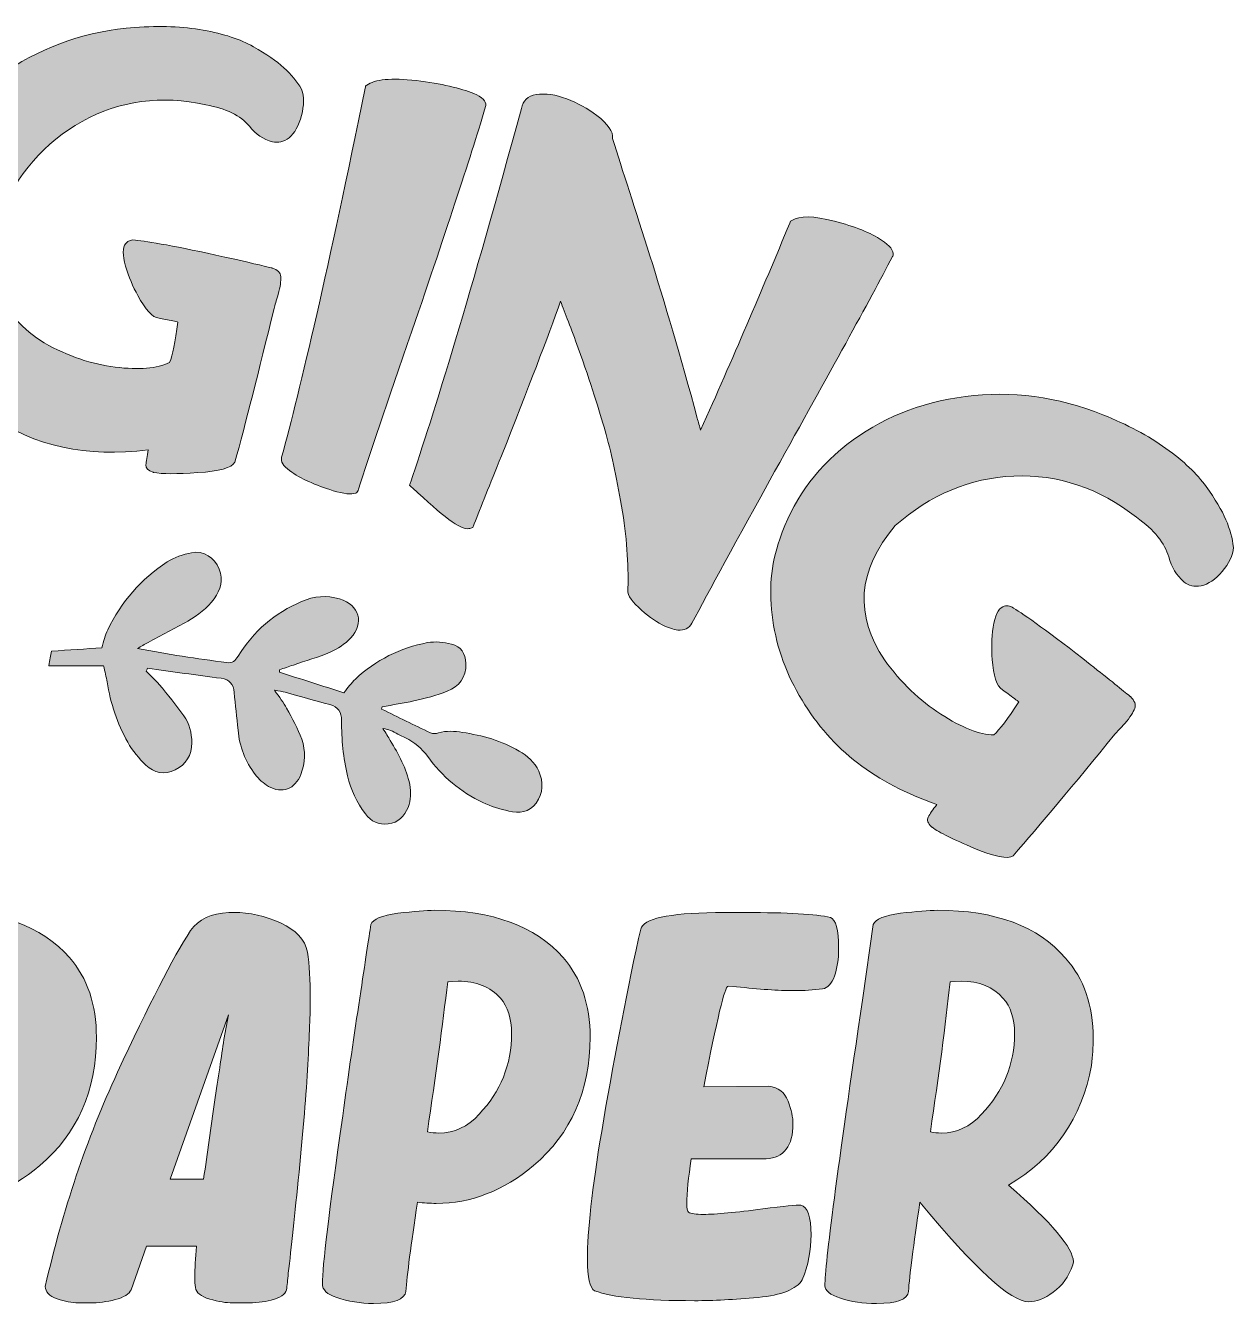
# Model space of a CAD drawing. Header units: inches. Extents: x 66 to 1013, y -905 to -177.
# Drawn here: x 627 to 1012.8, y -604.5 to -196.5 of the extents above; entities that cross this region are included whole.
import ezdxf

# ---------------------------------------------------------------- set-up
doc = ezdxf.new("R2010")
doc.units = ezdxf.units.IN
doc.header["$MEASUREMENT"] = 0
doc.layers.add('Layer 1', color=7, linetype='Continuous')

# ---------------------------------------------------------------- blocks, each defined once
blk = doc.blocks.new('block 8')
at = {"layer": 'Layer 1', "true_color": 0xffffff}
h = blk.add_hatch(color=7, dxfattribs=at)
h.dxf.hatch_style = 2
edge = h.paths.add_edge_path()
edge.add_spline(control_points=[(705.84, -273.9), (707.54, -274.46), (708.45, -275.38), (708.55, -276.66), (708.64, -277.94), (708.38, -279.84), (707.76, -282.33), (707.11, -284.27), (706.65, -285.76), (706.39, -286.81), (701.48, -307.1), (697.31, -323.45), (693.91, -335.88), (692.85, -337.71), (688.89, -338.77), (682.11, -339.21), (675.32, -339.67), (670.61, -339.69), (667.9, -339.12), (667.83, -339.11), (667.76, -339.09), (667.69, -339.08), (666.15, -338.62), (665.41, -337.85), (665.49, -336.76), (665.56, -335.67), (665.81, -334.06), (666.24, -331.94), (646.54, -334.46), (630.13, -330.95), (615.3, -320.75), (607.74, -315.64), (601.53, -309.33), (596.64, -301.71), (591.74, -294.09), (588.79, -286.01), (587.97, -277.4), (586.61, -265.08), (588.59, -252.91), (594.45, -240.97), (600.3, -229.04), (609.17, -218.89), (621.26, -210.85), (633.35, -202.81), (647.04, -198.16), (661.98, -197.11), (670, -196.47), (677.3, -196.76), (683.81, -197.92), (690.31, -199.09), (695.66, -200.87), (699.81, -203.21), (703.96, -205.54), (707.19, -207.79), (709.53, -209.92), (711.87, -212.05), (713.74, -214.33), (715.16, -216.76), (716.03, -219.19), (716.02, -222.02), (715.16, -225.22), (714.29, -228.43), (712.97, -230.8), (711.19, -232.33), (709.47, -233.59), (707.7, -234.01), (705.86, -233.59), (703.04, -232.8), (700.6, -231.15), (698.51, -228.61), (695.72, -225.23), (691.06, -222.92), (684.57, -221.78), (670.53, -218.61), (657.19, -220.42), (645.16, -227.05), (633.11, -233.69), (624.28, -244.01), (618.53, -257.69), (613.78, -276.02), (618.98, -289.18), (633.03, -297.81), (640.63, -302.03), (648.13, -304.6), (655.71, -305.53), (663.29, -306.46), (669.05, -306.02), (673.06, -304.07), (674, -301.77), (674.89, -297.46), (675.71, -291.12), (675.4, -291.06), (674.86, -290.95), (674.09, -290.79), (673.32, -290.64), (672.55, -290.49), (671.78, -290.33), (671.01, -290.18), (670.32, -290.05), (669.71, -289.93), (667.53, -289.64), (665.29, -287.22), (662.91, -282.65), (661.32, -279.88), (660.02, -276.76), (659, -273.28), (657.98, -269.81), (657.98, -267.4), (659.03, -266.07), (659.85, -265.11), (660.9, -264.74), (662.18, -264.96), (665.89, -265.36), (675.43, -266.92), (690.64, -270.38), (698.09, -272.02), (703.07, -273.23), (705.6, -273.84), (705.68, -273.86), (705.76, -273.88), (705.84, -273.9)], knot_values=[0, 0, 0, 0, 1, 1, 1, 2, 2, 2, 3, 3, 3, 4, 4, 4, 5, 5, 5, 6, 6, 6, 7, 7, 7, 8, 8, 8, 9, 9, 9, 10, 10, 10, 11, 11, 11, 12, 12, 12, 13, 13, 13, 14, 14, 14, 15, 15, 15, 16, 16, 16, 17, 17, 17, 18, 18, 18, 19, 19, 19, 20, 20, 20, 21, 21, 21, 22, 22, 22, 23, 23, 23, 24, 24, 24, 25, 25, 25, 26, 26, 26, 27, 27, 27, 28, 28, 28, 29, 29, 29, 30, 30, 30, 31, 31, 31, 32, 32, 32, 33, 33, 33, 34, 34, 34, 35, 35, 35, 36, 36, 36, 37, 37, 37, 38, 38, 38, 39, 39, 39, 40, 40, 40, 40], degree=3, periodic=1)
at = {"layer": 'Layer 1', "lineweight": 0}
blk.add_open_spline([(705.84, -273.9), (707.54, -274.46), (708.45, -275.38), (708.55, -276.66), (708.64, -277.94), (708.38, -279.84), (707.76, -282.33), (707.11, -284.27), (706.65, -285.76), (706.39, -286.81), (701.48, -307.1), (697.31, -323.45), (693.91, -335.88), (692.85, -337.71), (688.89, -338.77), (682.11, -339.21), (675.32, -339.67), (670.61, -339.69), (667.9, -339.12), (667.83, -339.11), (667.76, -339.09), (667.69, -339.08), (666.15, -338.62), (665.41, -337.85), (665.49, -336.76), (665.56, -335.67), (665.81, -334.06), (666.24, -331.94), (646.54, -334.46), (630.13, -330.95), (615.3, -320.75), (607.74, -315.64), (601.53, -309.33), (596.64, -301.71), (591.74, -294.09), (588.79, -286.01), (587.97, -277.4), (586.61, -265.08), (588.59, -252.91), (594.45, -240.97), (600.3, -229.04), (609.17, -218.89), (621.26, -210.85), (633.35, -202.81), (647.04, -198.16), (661.98, -197.11), (670, -196.47), (677.3, -196.76), (683.81, -197.92), (690.31, -199.09), (695.66, -200.87), (699.81, -203.21), (703.96, -205.54), (707.19, -207.79), (709.53, -209.92), (711.87, -212.05), (713.74, -214.33), (715.16, -216.76), (716.03, -219.19), (716.02, -222.02), (715.16, -225.22), (714.29, -228.43), (712.97, -230.8), (711.19, -232.33), (709.47, -233.59), (707.7, -234.01), (705.86, -233.59), (703.04, -232.8), (700.6, -231.15), (698.51, -228.61), (695.72, -225.23), (691.06, -222.92), (684.57, -221.78), (670.53, -218.61), (657.19, -220.42), (645.16, -227.05), (633.11, -233.69), (624.28, -244.01), (618.53, -257.69), (613.78, -276.02), (618.98, -289.18), (633.03, -297.81), (640.63, -302.03), (648.13, -304.6), (655.71, -305.53), (663.29, -306.46), (669.05, -306.02), (673.06, -304.07), (674, -301.77), (674.89, -297.46), (675.71, -291.12), (675.4, -291.06), (674.86, -290.95), (674.09, -290.79), (673.32, -290.64), (672.55, -290.49), (671.78, -290.33), (671.01, -290.18), (670.32, -290.05), (669.71, -289.93), (667.53, -289.64), (665.29, -287.22), (662.91, -282.65), (661.32, -279.88), (660.02, -276.76), (659, -273.28), (657.98, -269.81), (657.98, -267.4), (659.03, -266.07), (659.85, -265.11), (660.9, -264.74), (662.18, -264.96), (665.89, -265.36), (675.43, -266.92), (690.64, -270.38), (698.09, -272.02), (703.07, -273.23), (705.6, -273.84), (705.68, -273.86), (705.76, -273.88), (705.84, -273.9)], degree=3, knots=[0, 0, 0, 0, 1, 1, 1, 2, 2, 2, 3, 3, 3, 4, 4, 4, 5, 5, 5, 6, 6, 6, 7, 7, 7, 8, 8, 8, 9, 9, 9, 10, 10, 10, 11, 11, 11, 12, 12, 12, 13, 13, 13, 14, 14, 14, 15, 15, 15, 16, 16, 16, 17, 17, 17, 18, 18, 18, 19, 19, 19, 20, 20, 20, 21, 21, 21, 22, 22, 22, 23, 23, 23, 24, 24, 24, 25, 25, 25, 26, 26, 26, 27, 27, 27, 28, 28, 28, 29, 29, 29, 30, 30, 30, 31, 31, 31, 32, 32, 32, 33, 33, 33, 34, 34, 34, 35, 35, 35, 36, 36, 36, 37, 37, 37, 38, 38, 38, 39, 39, 39, 40, 40, 40, 40], dxfattribs=at)
blk = doc.blocks.new('block 9')
at = {"layer": 'Layer 1', "true_color": 0xffffff}
h = blk.add_hatch(color=7, dxfattribs=at)
h.dxf.hatch_style = 2
edge = h.paths.add_edge_path()
edge.add_spline(control_points=[(774.07, -221.98), (769.77, -236.54), (761.84, -260.54), (750.44, -294.04), (742.38, -317.08), (736.72, -333.91), (733.35, -344.5), (733.26, -344.76), (733.18, -345.02), (733.1, -345.28), (732.9, -345.43), (732.69, -345.58), (732.49, -345.72), (731.07, -346.27), (728.66, -346), (725.26, -344.97), (719.59, -343.24), (714.96, -341.14), (711.36, -338.58), (709.32, -337.03), (708.48, -335.61), (708.83, -334.3), (714.69, -312.72), (723.98, -273.52), (735.49, -216.41), (735.55, -216.22), (735.6, -216.02), (735.65, -215.82), (735.77, -215.71), (735.89, -215.61), (736.01, -215.5), (738.53, -213.65), (743.81, -213.11), (751.84, -214.06), (759.87, -215.03), (766, -216.45), (770.18, -218.18), (772.84, -219.3), (774.13, -220.58), (774.07, -221.98)], knot_values=[0, 0, 0, 0, 1, 1, 1, 2, 2, 2, 3, 3, 3, 4, 4, 4, 5, 5, 5, 6, 6, 6, 7, 7, 7, 8, 8, 8, 9, 9, 9, 10, 10, 10, 11, 11, 11, 12, 12, 12, 13, 13, 13, 13], degree=3, periodic=1)
at = {"layer": 'Layer 1', "lineweight": 0}
blk.add_open_spline([(774.07, -221.98), (769.77, -236.54), (761.84, -260.54), (750.44, -294.04), (742.38, -317.08), (736.72, -333.91), (733.35, -344.5), (733.26, -344.76), (733.18, -345.02), (733.1, -345.28), (732.9, -345.43), (732.69, -345.58), (732.49, -345.72), (731.07, -346.27), (728.66, -346), (725.26, -344.97), (719.59, -343.24), (714.96, -341.14), (711.36, -338.58), (709.32, -337.03), (708.48, -335.61), (708.83, -334.3), (714.69, -312.72), (723.98, -273.52), (735.49, -216.41), (735.55, -216.22), (735.6, -216.02), (735.65, -215.82), (735.77, -215.71), (735.89, -215.61), (736.01, -215.5), (738.53, -213.65), (743.81, -213.11), (751.84, -214.06), (759.87, -215.03), (766, -216.45), (770.18, -218.18), (772.84, -219.3), (774.13, -220.58), (774.07, -221.98)], degree=3, knots=[0, 0, 0, 0, 1, 1, 1, 2, 2, 2, 3, 3, 3, 4, 4, 4, 5, 5, 5, 6, 6, 6, 7, 7, 7, 8, 8, 8, 9, 9, 9, 10, 10, 10, 11, 11, 11, 12, 12, 12, 13, 13, 13, 13], dxfattribs=at)
blk = doc.blocks.new('block 10')
at = {"layer": 'Layer 1', "true_color": 0xffffff}
h = blk.add_hatch(color=7, dxfattribs=at)
h.dxf.hatch_style = 2
edge = h.paths.add_edge_path()
edge.add_spline(control_points=[(903.87, -270.25), (896.54, -284.31), (883.94, -307.17), (866.23, -338.88), (853.98, -361.08), (845.2, -377.21), (839.84, -387.26), (838.94, -388.93), (837.43, -389.66), (835.32, -389.46), (833.86, -389.3), (832.2, -388.74), (830.33, -387.77), (827.92, -386.52), (825.4, -384.66), (822.75, -382.2), (820.1, -379.74), (818.98, -377.73), (819.42, -376.13), (819.64, -368.41), (819.01, -359.67), (817.38, -349.96), (815.74, -340.24), (813.94, -332.2), (812.13, -325.86), (810.32, -319.53), (807.58, -310.71), (803.56, -299.43), (801.25, -293.23), (799.32, -288.25), (797.89, -284.5), (793.9, -295.75), (787.59, -312.2), (779.02, -333.88), (775.29, -343.05), (772.41, -350.29), (770.35, -355.6), (770.21, -355.98), (770.06, -356.36), (769.91, -356.74), (769.47, -356.85), (769.02, -356.97), (768.57, -357.09), (765.97, -357.56), (760.16, -353.09), (750.57, -344.01), (750.25, -343.76), (749.94, -343.51), (749.63, -343.26), (749.76, -342.87), (749.9, -342.49), (750.03, -342.11), (757.16, -321.34), (769.36, -281.74), (785.41, -222.92), (785.84, -220.49), (787.39, -219.01), (790.07, -218.49), (793.09, -218.09), (796.36, -218.54), (799.86, -219.85), (803.36, -221.17), (806.56, -222.94), (809.43, -225.16), (813.06, -227.96), (814.74, -230.42), (814.52, -232.52), (820.71, -252.74), (831.1, -282.48), (841.5, -321.77), (841.88, -323.08), (842.26, -324.39), (842.63, -325.7), (852.77, -302.9), (862.27, -280.85), (871.1, -259.52), (871.19, -259.34), (871.28, -259.16), (871.37, -258.97), (871.51, -258.89), (871.65, -258.81), (871.79, -258.72), (874.16, -257.16), (878.67, -257.17), (885.32, -258.91), (891.96, -260.65), (897, -262.7), (900.41, -264.96), (903.06, -266.66), (904.28, -268.32), (904.06, -269.89), (904, -270.01), (903.93, -270.13), (903.87, -270.25)], knot_values=[0, 0, 0, 0, 1, 1, 1, 2, 2, 2, 3, 3, 3, 4, 4, 4, 5, 5, 5, 6, 6, 6, 7, 7, 7, 8, 8, 8, 9, 9, 9, 10, 10, 10, 11, 11, 11, 12, 12, 12, 13, 13, 13, 14, 14, 14, 15, 15, 15, 16, 16, 16, 17, 17, 17, 18, 18, 18, 19, 19, 19, 20, 20, 20, 21, 21, 21, 22, 22, 22, 23, 23, 23, 24, 24, 24, 25, 25, 25, 26, 26, 26, 27, 27, 27, 28, 28, 28, 29, 29, 29, 30, 30, 30, 31, 31, 31, 31], degree=3, periodic=1)
at = {"layer": 'Layer 1', "lineweight": 0}
blk.add_open_spline([(903.87, -270.25), (896.54, -284.31), (883.94, -307.17), (866.23, -338.88), (853.98, -361.08), (845.2, -377.21), (839.84, -387.26), (838.94, -388.93), (837.43, -389.66), (835.32, -389.46), (833.86, -389.3), (832.2, -388.74), (830.33, -387.77), (827.92, -386.52), (825.4, -384.66), (822.75, -382.2), (820.1, -379.74), (818.98, -377.73), (819.42, -376.13), (819.64, -368.41), (819.01, -359.67), (817.38, -349.96), (815.74, -340.24), (813.94, -332.2), (812.13, -325.86), (810.32, -319.53), (807.58, -310.71), (803.56, -299.43), (801.25, -293.23), (799.32, -288.25), (797.89, -284.5), (793.9, -295.75), (787.59, -312.2), (779.02, -333.88), (775.29, -343.05), (772.41, -350.29), (770.35, -355.6), (770.21, -355.98), (770.06, -356.36), (769.91, -356.74), (769.47, -356.85), (769.02, -356.97), (768.57, -357.09), (765.97, -357.56), (760.16, -353.09), (750.57, -344.01), (750.25, -343.76), (749.94, -343.51), (749.63, -343.26), (749.76, -342.87), (749.9, -342.49), (750.03, -342.11), (757.16, -321.34), (769.36, -281.74), (785.41, -222.92), (785.84, -220.49), (787.39, -219.01), (790.07, -218.49), (793.09, -218.09), (796.36, -218.54), (799.86, -219.85), (803.36, -221.17), (806.56, -222.94), (809.43, -225.16), (813.06, -227.96), (814.74, -230.42), (814.52, -232.52), (820.71, -252.74), (831.1, -282.48), (841.5, -321.77), (841.88, -323.08), (842.26, -324.39), (842.63, -325.7), (852.77, -302.9), (862.27, -280.85), (871.1, -259.52), (871.19, -259.34), (871.28, -259.16), (871.37, -258.97), (871.51, -258.89), (871.65, -258.81), (871.79, -258.72), (874.16, -257.16), (878.67, -257.17), (885.32, -258.91), (891.96, -260.65), (897, -262.7), (900.41, -264.96), (903.06, -266.66), (904.28, -268.32), (904.06, -269.89), (904, -270.01), (903.93, -270.13), (903.87, -270.25)], degree=3, knots=[0, 0, 0, 0, 1, 1, 1, 2, 2, 2, 3, 3, 3, 4, 4, 4, 5, 5, 5, 6, 6, 6, 7, 7, 7, 8, 8, 8, 9, 9, 9, 10, 10, 10, 11, 11, 11, 12, 12, 12, 13, 13, 13, 14, 14, 14, 15, 15, 15, 16, 16, 16, 17, 17, 17, 18, 18, 18, 19, 19, 19, 20, 20, 20, 21, 21, 21, 22, 22, 22, 23, 23, 23, 24, 24, 24, 25, 25, 25, 26, 26, 26, 27, 27, 27, 28, 28, 28, 29, 29, 29, 30, 30, 30, 31, 31, 31, 31], dxfattribs=at)
blk = doc.blocks.new('block 11')
at = {"layer": 'Layer 1', "true_color": 0xffffff}
h = blk.add_hatch(color=7, dxfattribs=at)
h.dxf.hatch_style = 2
edge = h.paths.add_edge_path()
edge.add_spline(control_points=[(979.85, -410.72), (981.22, -412.02), (981.68, -413.28), (981.24, -414.49), (980.79, -415.71), (979.74, -417.31), (978.1, -419.29), (976.67, -420.74), (975.61, -421.89), (974.92, -422.73), (961.73, -438.9), (950.89, -451.83), (942.44, -461.55), (940.66, -462.72), (936.48, -461.83), (929.9, -459.08), (923.31, -456.34), (918.87, -454.18), (916.56, -452.42), (916.5, -452.38), (916.44, -452.33), (916.38, -452.28), (915.12, -451.16), (914.76, -450.12), (915.29, -449.16), (915.82, -448.2), (916.74, -446.86), (918.04, -445.13), (898.45, -438.35), (884.55, -427.74), (875.01, -411.85), (870.11, -403.83), (866.98, -395.36), (865.65, -386.28), (864.32, -377.21), (865, -368.58), (867.88, -360.41), (871.84, -348.66), (878.84, -338.5), (889.36, -330.27), (899.87, -322.06), (912.44, -316.78), (927.15, -314.89), (941.84, -313.01), (956.63, -314.94), (971.07, -320.76), (978.87, -323.82), (985.6, -327.43), (991.22, -331.46), (996.84, -335.5), (1001.12, -339.59), (1004.04, -343.63), (1006.96, -347.66), (1009.05, -351.21), (1010.35, -354.23), (1011.65, -357.25), (1012.45, -360.2), (1012.76, -363.07), (1012.55, -365.69), (1011.36, -368.25), (1009.19, -370.77), (1007.02, -373.29), (1004.77, -374.82), (1002.45, -375.38), (1000.3, -375.73), (998.45, -375.29), (996.9, -374.05), (994.57, -372.03), (992.98, -369.39), (992.08, -366.11), (990.88, -361.75), (987.47, -357.49), (981.85, -353.48), (970, -344.15), (956.71, -339.73), (942.64, -340.32), (928.54, -340.9), (915.92, -346.31), (904.75, -356.13), (892.54, -370.63), (891.81, -384.86), (901.31, -399.02), (906.65, -406.28), (912.59, -412.01), (919.32, -416.32), (926.03, -420.62), (931.63, -422.87), (936.23, -422.95), (938.09, -421.29), (940.75, -417.78), (944.2, -412.4), (943.93, -412.2), (943.47, -411.85), (942.82, -411.36), (942.16, -410.86), (941.5, -410.37), (940.84, -409.88), (940.18, -409.39), (939.58, -408.95), (939.06, -408.56), (937.13, -407.3), (936.05, -404.07), (935.75, -398.83), (935.43, -395.6), (935.53, -392.17), (936.05, -388.55), (936.56, -384.92), (937.57, -382.74), (939.12, -382.01), (940.3, -381.51), (941.44, -381.65), (942.55, -382.44), (945.87, -384.5), (954.15, -390.26), (967.01, -400.45), (973.34, -405.39), (977.52, -408.82), (979.65, -410.55), (979.72, -410.61), (979.78, -410.66), (979.85, -410.72)], knot_values=[0, 0, 0, 0, 1, 1, 1, 2, 2, 2, 3, 3, 3, 4, 4, 4, 5, 5, 5, 6, 6, 6, 7, 7, 7, 8, 8, 8, 9, 9, 9, 10, 10, 10, 11, 11, 11, 12, 12, 12, 13, 13, 13, 14, 14, 14, 15, 15, 15, 16, 16, 16, 17, 17, 17, 18, 18, 18, 19, 19, 19, 20, 20, 20, 21, 21, 21, 22, 22, 22, 23, 23, 23, 24, 24, 24, 25, 25, 25, 26, 26, 26, 27, 27, 27, 28, 28, 28, 29, 29, 29, 30, 30, 30, 31, 31, 31, 32, 32, 32, 33, 33, 33, 34, 34, 34, 35, 35, 35, 36, 36, 36, 37, 37, 37, 38, 38, 38, 39, 39, 39, 40, 40, 40, 40], degree=3, periodic=1)
at = {"layer": 'Layer 1', "lineweight": 0}
blk.add_open_spline([(979.85, -410.72), (981.22, -412.02), (981.68, -413.28), (981.24, -414.49), (980.79, -415.71), (979.74, -417.31), (978.1, -419.29), (976.67, -420.74), (975.61, -421.89), (974.92, -422.73), (961.73, -438.9), (950.89, -451.83), (942.44, -461.55), (940.66, -462.72), (936.48, -461.83), (929.9, -459.08), (923.31, -456.34), (918.87, -454.18), (916.56, -452.42), (916.5, -452.38), (916.44, -452.33), (916.38, -452.28), (915.12, -451.16), (914.76, -450.12), (915.29, -449.16), (915.82, -448.2), (916.74, -446.86), (918.04, -445.13), (898.45, -438.35), (884.55, -427.74), (875.01, -411.85), (870.11, -403.83), (866.98, -395.36), (865.65, -386.28), (864.32, -377.21), (865, -368.58), (867.88, -360.41), (871.84, -348.66), (878.84, -338.5), (889.36, -330.27), (899.87, -322.06), (912.44, -316.78), (927.15, -314.89), (941.84, -313.01), (956.63, -314.94), (971.07, -320.76), (978.87, -323.82), (985.6, -327.43), (991.22, -331.46), (996.84, -335.5), (1001.12, -339.59), (1004.04, -343.63), (1006.96, -347.66), (1009.05, -351.21), (1010.35, -354.23), (1011.65, -357.25), (1012.45, -360.2), (1012.76, -363.07), (1012.55, -365.69), (1011.36, -368.25), (1009.19, -370.77), (1007.02, -373.29), (1004.77, -374.82), (1002.45, -375.38), (1000.3, -375.73), (998.45, -375.29), (996.9, -374.05), (994.57, -372.03), (992.98, -369.39), (992.08, -366.11), (990.88, -361.75), (987.47, -357.49), (981.85, -353.48), (970, -344.15), (956.71, -339.73), (942.64, -340.32), (928.54, -340.9), (915.92, -346.31), (904.75, -356.13), (892.54, -370.63), (891.81, -384.86), (901.31, -399.02), (906.65, -406.28), (912.59, -412.01), (919.32, -416.32), (926.03, -420.62), (931.63, -422.87), (936.23, -422.95), (938.09, -421.29), (940.75, -417.78), (944.2, -412.4), (943.93, -412.2), (943.47, -411.85), (942.82, -411.36), (942.16, -410.86), (941.5, -410.37), (940.84, -409.88), (940.18, -409.39), (939.58, -408.95), (939.06, -408.56), (937.13, -407.3), (936.05, -404.07), (935.75, -398.83), (935.43, -395.6), (935.53, -392.17), (936.05, -388.55), (936.56, -384.92), (937.57, -382.74), (939.12, -382.01), (940.3, -381.51), (941.44, -381.65), (942.55, -382.44), (945.87, -384.5), (954.15, -390.26), (967.01, -400.45), (973.34, -405.39), (977.52, -408.82), (979.65, -410.55), (979.72, -410.61), (979.78, -410.66), (979.85, -410.72)], degree=3, knots=[0, 0, 0, 0, 1, 1, 1, 2, 2, 2, 3, 3, 3, 4, 4, 4, 5, 5, 5, 6, 6, 6, 7, 7, 7, 8, 8, 8, 9, 9, 9, 10, 10, 10, 11, 11, 11, 12, 12, 12, 13, 13, 13, 14, 14, 14, 15, 15, 15, 16, 16, 16, 17, 17, 17, 18, 18, 18, 19, 19, 19, 20, 20, 20, 21, 21, 21, 22, 22, 22, 23, 23, 23, 24, 24, 24, 25, 25, 25, 26, 26, 26, 27, 27, 27, 28, 28, 28, 29, 29, 29, 30, 30, 30, 31, 31, 31, 32, 32, 32, 33, 33, 33, 34, 34, 34, 35, 35, 35, 36, 36, 36, 37, 37, 37, 38, 38, 38, 39, 39, 39, 40, 40, 40, 40], dxfattribs=at)
blk = doc.blocks.new('block 3')
at = {"layer": 'Layer 1'}
for name in ['block 8', 'block 9', 'block 10', 'block 11']:
    blk.add_blockref(name, (0, 0), dxfattribs=at)
blk = doc.blocks.new('block 13')
at = {"layer": 'Layer 1', "true_color": 0xffffff}
h = blk.add_hatch(color=7, dxfattribs=at)
h.dxf.hatch_style = 2
edge = h.paths.add_edge_path()
edge.add_spline(control_points=[(580.52, -604.47), (576.3, -604.47), (572.38, -603.82), (568.75, -602.54), (565.71, -601.6), (564.19, -600.14), (564.19, -598.15), (564.19, -592.88), (566.35, -575.04), (570.68, -544.6), (572.55, -531.03), (574.37, -518.48), (576.13, -506.95), (577.88, -495.42), (579.05, -487.61), (579.64, -483.51), (580.34, -481.76), (583.24, -480.56), (588.33, -479.91), (593.42, -479.27), (597.31, -478.95), (600, -478.95), (618.49, -478.95), (632.19, -483.98), (641.08, -494.04), (646.81, -500.6), (649.68, -509.09), (649.68, -519.5), (649.68, -536.59), (643.65, -550.22), (631.6, -560.41), (622, -568.48), (611.65, -572.52), (600.53, -572.52), (598.54, -572.52), (596.55, -572.4), (594.56, -572.17), (592.45, -585.98), (591.22, -595.46), (590.87, -600.61), (590.52, -603.18), (587.07, -604.47), (580.52, -604.47)], knot_values=[0, 0, 0, 0, 1, 1, 1, 2, 2, 2, 3, 3, 3, 4, 4, 4, 5, 5, 5, 6, 6, 6, 7, 7, 7, 8, 8, 8, 9, 9, 9, 10, 10, 10, 11, 11, 11, 12, 12, 12, 13, 13, 13, 14, 14, 14, 14], degree=3, periodic=1)
edge = h.paths.add_edge_path()
edge.add_spline(control_points=[(601.41, -550.05), (606.32, -550.05), (610.59, -548.06), (614.22, -544.08), (621.13, -536.82), (624.58, -528.22), (624.58, -518.27), (624.58, -513.47), (623.41, -509.73), (621.07, -507.04), (617.79, -503.41), (613.28, -501.59), (607.55, -501.59), (607.55, -501.59), (604.22, -501.77), (604.22, -501.77), (602.57, -515.58), (600.41, -531.55), (597.72, -549.69), (599.01, -549.93), (600.24, -550.05), (601.41, -550.05)], knot_values=[0, 0, 0, 0, 1, 1, 1, 2, 2, 2, 3, 3, 3, 4, 4, 4, 5, 5, 5, 6, 6, 6, 7, 7, 7, 7], degree=3, periodic=1)
h = blk.add_hatch(color=7, dxfattribs=at)
h.dxf.hatch_style = 2
edge = h.paths.add_edge_path()
edge.add_spline(control_points=[(660.74, -600.08), (660.16, -601.48), (658.46, -602.54), (655.65, -603.24), (653.08, -603.94), (650.32, -604.29), (647.4, -604.29), (647.05, -604.29), (645.88, -604.29), (643.89, -604.29), (641.9, -604.29), (639.65, -603.85), (637.13, -602.98), (634.61, -602.1), (633.36, -600.78), (633.36, -599.02), (638.86, -574.8), (646.55, -552.01), (656.44, -530.65), (666.33, -509.29), (674.09, -494.22), (679.7, -485.44), (682.28, -481.82), (686.37, -479.89), (691.99, -479.65), (691.99, -479.65), (693.57, -479.65), (693.57, -479.65), (698.6, -479.65), (703.58, -480.76), (708.49, -482.99), (713.41, -485.21), (716.28, -488.31), (717.1, -492.29), (717.68, -496.27), (717.97, -501.24), (717.97, -507.21), (717.97, -511.78), (717.71, -518.77), (717.18, -528.19), (716.66, -537.61), (715.72, -549.08), (714.37, -562.6), (713.03, -576.12), (711.89, -586.86), (710.95, -594.81), (710.72, -597.04), (710.54, -598.79), (710.43, -600.08), (709.96, -601.6), (708.32, -602.71), (705.51, -603.41), (703.05, -604), (700.3, -604.29), (697.26, -604.29), (696.67, -604.29), (695.33, -604.29), (693.22, -604.29), (691.11, -604.29), (688.66, -603.88), (685.85, -603.06), (683.04, -602.25), (681.52, -601.02), (681.28, -599.38), (681.17, -598.44), (681.11, -597.33), (681.11, -596.04), (681.11, -593.35), (681.28, -590.07), (681.64, -586.21), (681.64, -586.21), (665.66, -586.21), (665.66, -586.21), (665.66, -586.21), (660.74, -600.08), (660.74, -600.08)], knot_values=[0, 0, 0, 0, 1, 1, 1, 2, 2, 2, 3, 3, 3, 4, 4, 4, 5, 5, 5, 6, 6, 6, 7, 7, 7, 8, 8, 8, 9, 9, 9, 10, 10, 10, 11, 11, 11, 12, 12, 12, 13, 13, 13, 14, 14, 14, 15, 15, 15, 16, 16, 16, 17, 17, 17, 18, 18, 18, 19, 19, 19, 20, 20, 20, 21, 21, 21, 22, 22, 22, 23, 23, 23, 24, 24, 24, 25, 25, 25, 25], degree=3, periodic=1)
edge = h.paths.add_edge_path()
edge.add_spline(control_points=[(673.21, -564.79), (673.21, -564.79), (683.92, -564.79), (683.92, -564.79), (685.08, -556.37), (686.26, -548.18), (687.43, -540.21), (688.6, -532.26), (689.59, -525.59), (690.41, -520.2), (690.41, -520.2), (691.82, -512.3), (691.82, -512.3), (691.82, -512.3), (673.21, -564.79), (673.21, -564.79)], knot_values=[0, 0, 0, 0, 1, 1, 1, 2, 2, 2, 3, 3, 3, 4, 4, 4, 5, 5, 5, 5], degree=3, periodic=1)
h = blk.add_hatch(color=7, dxfattribs=at)
h.dxf.hatch_style = 2
edge = h.paths.add_edge_path()
edge.add_spline(control_points=[(738.16, -604.47), (733.95, -604.47), (730.03, -603.82), (726.4, -602.54), (723.35, -601.6), (721.84, -600.14), (721.84, -598.15), (721.84, -592.88), (724, -575.04), (728.33, -544.6), (730.2, -531.03), (732.02, -518.48), (733.77, -506.95), (735.53, -495.42), (736.7, -487.61), (737.29, -483.51), (737.99, -481.76), (740.88, -480.56), (745.98, -479.91), (751.07, -479.27), (754.96, -478.95), (757.65, -478.95), (776.14, -478.95), (789.83, -483.98), (798.73, -494.04), (804.46, -500.6), (807.33, -509.09), (807.33, -519.5), (807.33, -536.59), (801.3, -550.22), (789.25, -560.41), (779.65, -568.48), (769.29, -572.52), (758.18, -572.52), (756.18, -572.52), (754.2, -572.4), (752.21, -572.17), (750.1, -585.98), (748.87, -595.46), (748.52, -600.61), (748.17, -603.18), (744.71, -604.47), (738.16, -604.47)], knot_values=[0, 0, 0, 0, 1, 1, 1, 2, 2, 2, 3, 3, 3, 4, 4, 4, 5, 5, 5, 6, 6, 6, 7, 7, 7, 8, 8, 8, 9, 9, 9, 10, 10, 10, 11, 11, 11, 12, 12, 12, 13, 13, 13, 14, 14, 14, 14], degree=3, periodic=1)
edge = h.paths.add_edge_path()
edge.add_spline(control_points=[(759.05, -550.05), (763.97, -550.05), (768.24, -548.06), (771.87, -544.08), (778.77, -536.82), (782.23, -528.22), (782.23, -518.27), (782.23, -513.47), (781.06, -509.73), (778.72, -507.04), (775.44, -503.41), (770.93, -501.59), (765.2, -501.59), (765.2, -501.59), (761.86, -501.77), (761.86, -501.77), (760.22, -515.58), (758.06, -531.55), (755.37, -549.69), (756.65, -549.93), (757.88, -550.05), (759.05, -550.05)], knot_values=[0, 0, 0, 0, 1, 1, 1, 2, 2, 2, 3, 3, 3, 4, 4, 4, 5, 5, 5, 6, 6, 6, 7, 7, 7, 7], degree=3, periodic=1)
h = blk.add_hatch(color=7, dxfattribs=at)
h.dxf.hatch_style = 2
edge = h.paths.add_edge_path()
edge.add_spline(control_points=[(840.69, -603.59), (825.12, -603.59), (814.47, -602.54), (808.74, -600.43), (807.21, -599.49), (806.45, -596.16), (806.45, -590.42), (806.45, -581.53), (807.97, -567.9), (811.02, -549.52), (814.64, -528.1), (818.57, -507.56), (822.78, -487.9), (822.78, -487.9), (823.48, -484.92), (823.48, -484.92), (824.3, -481.64), (832.26, -479.89), (847.36, -479.65), (847.36, -479.65), (856.84, -479.65), (856.84, -479.65), (870.41, -479.65), (879.48, -480.18), (884.05, -481.23), (885.8, -481.82), (886.68, -485.09), (886.68, -491.06), (886.68, -494.57), (886.24, -497.53), (885.37, -499.93), (884.49, -502.33), (883.23, -503.7), (881.59, -504.05), (878.66, -504.4), (875.62, -504.58), (872.46, -504.58), (867.43, -504.58), (861.28, -504.17), (854.03, -503.35), (854.03, -503.35), (851.39, -503.17), (851.39, -503.17), (850.34, -503.17), (847.77, -513.88), (843.67, -535.3), (843.67, -535.3), (864.39, -535.12), (864.39, -535.12), (867.43, -535.48), (869.48, -537.05), (870.53, -539.86), (871.58, -542.67), (872.11, -545.07), (872.11, -547.06), (872.11, -554.2), (869.24, -557.95), (863.51, -558.3), (863.51, -558.3), (839.63, -558.3), (839.63, -558.3), (838.7, -564.27), (838.23, -569.07), (838.23, -572.69), (838.23, -574.1), (838.41, -574.98), (838.76, -575.32), (839.57, -575.79), (841.15, -576.03), (843.5, -576.03), (847.59, -576.03), (853.91, -575.44), (862.46, -574.27), (869.24, -573.46), (873.28, -573.04), (874.57, -573.04), (876.79, -573.63), (877.9, -576.79), (877.9, -582.52), (877.9, -587.44), (876.97, -592.24), (875.09, -596.92), (873.22, -599.96), (868.51, -601.84), (860.96, -602.54), (853.42, -603.24), (846.66, -603.59), (840.69, -603.59)], knot_values=[0, 0, 0, 0, 1, 1, 1, 2, 2, 2, 3, 3, 3, 4, 4, 4, 5, 5, 5, 6, 6, 6, 7, 7, 7, 8, 8, 8, 9, 9, 9, 10, 10, 10, 11, 11, 11, 12, 12, 12, 13, 13, 13, 14, 14, 14, 15, 15, 15, 16, 16, 16, 17, 17, 17, 18, 18, 18, 19, 19, 19, 20, 20, 20, 21, 21, 21, 22, 22, 22, 23, 23, 23, 24, 24, 24, 25, 25, 25, 26, 26, 26, 27, 27, 27, 28, 28, 28, 29, 29, 29, 29], degree=3, periodic=1)
h = blk.add_hatch(color=7, dxfattribs=at)
h.dxf.hatch_style = 2
edge = h.paths.add_edge_path()
edge.add_spline(control_points=[(898.79, -604.47), (894.46, -604.47), (890.63, -603.91), (887.29, -602.8), (883.96, -601.69), (882.29, -600.37), (882.29, -598.85), (882.29, -592.06), (886.33, -561.4), (894.4, -506.86), (894.4, -506.86), (897.74, -483.51), (897.74, -483.51), (898.44, -481.76), (901.34, -480.56), (906.43, -479.91), (911.52, -479.27), (915.47, -478.95), (918.28, -478.95), (936.77, -478.95), (950.41, -484.04), (959.18, -494.22), (965.03, -500.78), (967.96, -509.32), (967.96, -519.85), (967.96, -522.54), (967.79, -525.41), (967.43, -528.45), (964.39, -545.31), (955.55, -558.06), (940.93, -566.72), (954.73, -578.66), (961.64, -586.8), (961.64, -591.13), (961.64, -591.13), (961.47, -592.18), (961.47, -592.18), (960.18, -595.93), (958.1, -598.82), (955.23, -600.87), (952.36, -602.92), (949.76, -603.94), (947.42, -603.94), (941.69, -603.94), (930.1, -593.35), (912.66, -572.17), (910.55, -586.1), (909.33, -595.58), (908.98, -600.61), (908.74, -603.18), (905.35, -604.47), (898.79, -604.47)], knot_values=[0, 0, 0, 0, 1, 1, 1, 2, 2, 2, 3, 3, 3, 4, 4, 4, 5, 5, 5, 6, 6, 6, 7, 7, 7, 8, 8, 8, 9, 9, 9, 10, 10, 10, 11, 11, 11, 12, 12, 12, 13, 13, 13, 14, 14, 14, 15, 15, 15, 16, 16, 16, 17, 17, 17, 17], degree=3, periodic=1)
edge = h.paths.add_edge_path()
edge.add_spline(control_points=[(919.51, -550.05), (924.42, -550.05), (928.69, -548.06), (932.32, -544.08), (939.35, -536.71), (942.86, -528.1), (942.86, -518.27), (942.86, -513.47), (941.63, -509.73), (939.17, -507.04), (936.01, -503.41), (931.56, -501.59), (925.83, -501.59), (925.83, -501.59), (922.32, -501.77), (922.32, -501.77), (920.79, -515.58), (918.69, -531.55), (916, -549.69), (917.17, -549.93), (918.34, -550.05), (919.51, -550.05)], knot_values=[0, 0, 0, 0, 1, 1, 1, 2, 2, 2, 3, 3, 3, 4, 4, 4, 5, 5, 5, 6, 6, 6, 7, 7, 7, 7], degree=3, periodic=1)
at = {"layer": 'Layer 1', "lineweight": 0}
for points, knots in [([(580.52, -604.47), (576.3, -604.47), (572.38, -603.82), (568.75, -602.54), (565.71, -601.6), (564.19, -600.14), (564.19, -598.15), (564.19, -592.88), (566.35, -575.04), (570.68, -544.6), (572.55, -531.03), (574.37, -518.48), (576.13, -506.95), (577.88, -495.42), (579.05, -487.61), (579.64, -483.51), (580.34, -481.76), (583.24, -480.56), (588.33, -479.91), (593.42, -479.27), (597.31, -478.95), (600, -478.95), (618.49, -478.95), (632.19, -483.98), (641.08, -494.04), (646.81, -500.6), (649.68, -509.09), (649.68, -519.5), (649.68, -536.59), (643.65, -550.22), (631.6, -560.41), (622, -568.48), (611.65, -572.52), (600.53, -572.52), (598.54, -572.52), (596.55, -572.4), (594.56, -572.17), (592.45, -585.98), (591.22, -595.46), (590.87, -600.61), (590.52, -603.18), (587.07, -604.47), (580.52, -604.47)], [0, 0, 0, 0, 1, 1, 1, 2, 2, 2, 3, 3, 3, 4, 4, 4, 5, 5, 5, 6, 6, 6, 7, 7, 7, 8, 8, 8, 9, 9, 9, 10, 10, 10, 11, 11, 11, 12, 12, 12, 13, 13, 13, 14, 14, 14, 14]), ([(660.74, -600.08), (660.16, -601.48), (658.46, -602.54), (655.65, -603.24), (653.08, -603.94), (650.32, -604.29), (647.4, -604.29), (647.05, -604.29), (645.88, -604.29), (643.89, -604.29), (641.9, -604.29), (639.65, -603.85), (637.13, -602.98), (634.61, -602.1), (633.36, -600.78), (633.36, -599.02), (638.86, -574.8), (646.55, -552.01), (656.44, -530.65), (666.33, -509.29), (674.09, -494.22), (679.7, -485.44), (682.28, -481.82), (686.37, -479.89), (691.99, -479.65), (691.99, -479.65), (693.57, -479.65), (693.57, -479.65), (698.6, -479.65), (703.58, -480.76), (708.49, -482.99), (713.41, -485.21), (716.28, -488.31), (717.1, -492.29), (717.68, -496.27), (717.97, -501.24), (717.97, -507.21), (717.97, -511.78), (717.71, -518.77), (717.18, -528.19), (716.66, -537.61), (715.72, -549.08), (714.37, -562.6), (713.03, -576.12), (711.89, -586.86), (710.95, -594.81), (710.72, -597.04), (710.54, -598.79), (710.43, -600.08), (709.96, -601.6), (708.32, -602.71), (705.51, -603.41), (703.05, -604), (700.3, -604.29), (697.26, -604.29), (696.67, -604.29), (695.33, -604.29), (693.22, -604.29), (691.11, -604.29), (688.66, -603.88), (685.85, -603.06), (683.04, -602.25), (681.52, -601.02), (681.28, -599.38), (681.17, -598.44), (681.11, -597.33), (681.11, -596.04), (681.11, -593.35), (681.28, -590.07), (681.64, -586.21), (681.64, -586.21), (665.66, -586.21), (665.66, -586.21), (665.66, -586.21), (660.74, -600.08), (660.74, -600.08)], [0, 0, 0, 0, 1, 1, 1, 2, 2, 2, 3, 3, 3, 4, 4, 4, 5, 5, 5, 6, 6, 6, 7, 7, 7, 8, 8, 8, 9, 9, 9, 10, 10, 10, 11, 11, 11, 12, 12, 12, 13, 13, 13, 14, 14, 14, 15, 15, 15, 16, 16, 16, 17, 17, 17, 18, 18, 18, 19, 19, 19, 20, 20, 20, 21, 21, 21, 22, 22, 22, 23, 23, 23, 24, 24, 24, 25, 25, 25, 25]), ([(738.16, -604.47), (733.95, -604.47), (730.03, -603.82), (726.4, -602.54), (723.35, -601.6), (721.84, -600.14), (721.84, -598.15), (721.84, -592.88), (724, -575.04), (728.33, -544.6), (730.2, -531.03), (732.02, -518.48), (733.77, -506.95), (735.53, -495.42), (736.7, -487.61), (737.29, -483.51), (737.99, -481.76), (740.88, -480.56), (745.98, -479.91), (751.07, -479.27), (754.96, -478.95), (757.65, -478.95), (776.14, -478.95), (789.83, -483.98), (798.73, -494.04), (804.46, -500.6), (807.33, -509.09), (807.33, -519.5), (807.33, -536.59), (801.3, -550.22), (789.25, -560.41), (779.65, -568.48), (769.29, -572.52), (758.18, -572.52), (756.18, -572.52), (754.2, -572.4), (752.21, -572.17), (750.1, -585.98), (748.87, -595.46), (748.52, -600.61), (748.17, -603.18), (744.71, -604.47), (738.16, -604.47)], [0, 0, 0, 0, 1, 1, 1, 2, 2, 2, 3, 3, 3, 4, 4, 4, 5, 5, 5, 6, 6, 6, 7, 7, 7, 8, 8, 8, 9, 9, 9, 10, 10, 10, 11, 11, 11, 12, 12, 12, 13, 13, 13, 14, 14, 14, 14]), ([(840.69, -603.59), (825.12, -603.59), (814.47, -602.54), (808.74, -600.43), (807.21, -599.49), (806.45, -596.16), (806.45, -590.42), (806.45, -581.53), (807.97, -567.9), (811.02, -549.52), (814.64, -528.1), (818.57, -507.56), (822.78, -487.9), (822.78, -487.9), (823.48, -484.92), (823.48, -484.92), (824.3, -481.64), (832.26, -479.89), (847.36, -479.65), (847.36, -479.65), (856.84, -479.65), (856.84, -479.65), (870.41, -479.65), (879.48, -480.18), (884.05, -481.23), (885.8, -481.82), (886.68, -485.09), (886.68, -491.06), (886.68, -494.57), (886.24, -497.53), (885.37, -499.93), (884.49, -502.33), (883.23, -503.7), (881.59, -504.05), (878.66, -504.4), (875.62, -504.58), (872.46, -504.58), (867.43, -504.58), (861.28, -504.17), (854.03, -503.35), (854.03, -503.35), (851.39, -503.17), (851.39, -503.17), (850.34, -503.17), (847.77, -513.88), (843.67, -535.3), (843.67, -535.3), (864.39, -535.12), (864.39, -535.12), (867.43, -535.48), (869.48, -537.05), (870.53, -539.86), (871.58, -542.67), (872.11, -545.07), (872.11, -547.06), (872.11, -554.2), (869.24, -557.95), (863.51, -558.3), (863.51, -558.3), (839.63, -558.3), (839.63, -558.3), (838.7, -564.27), (838.23, -569.07), (838.23, -572.69), (838.23, -574.1), (838.41, -574.98), (838.76, -575.32), (839.57, -575.79), (841.15, -576.03), (843.5, -576.03), (847.59, -576.03), (853.91, -575.44), (862.46, -574.27), (869.24, -573.46), (873.28, -573.04), (874.57, -573.04), (876.79, -573.63), (877.9, -576.79), (877.9, -582.52), (877.9, -587.44), (876.97, -592.24), (875.09, -596.92), (873.22, -599.96), (868.51, -601.84), (860.96, -602.54), (853.42, -603.24), (846.66, -603.59), (840.69, -603.59)], [0, 0, 0, 0, 1, 1, 1, 2, 2, 2, 3, 3, 3, 4, 4, 4, 5, 5, 5, 6, 6, 6, 7, 7, 7, 8, 8, 8, 9, 9, 9, 10, 10, 10, 11, 11, 11, 12, 12, 12, 13, 13, 13, 14, 14, 14, 15, 15, 15, 16, 16, 16, 17, 17, 17, 18, 18, 18, 19, 19, 19, 20, 20, 20, 21, 21, 21, 22, 22, 22, 23, 23, 23, 24, 24, 24, 25, 25, 25, 26, 26, 26, 27, 27, 27, 28, 28, 28, 29, 29, 29, 29]), ([(898.79, -604.47), (894.46, -604.47), (890.63, -603.91), (887.29, -602.8), (883.96, -601.69), (882.29, -600.37), (882.29, -598.85), (882.29, -592.06), (886.33, -561.4), (894.4, -506.86), (894.4, -506.86), (897.74, -483.51), (897.74, -483.51), (898.44, -481.76), (901.34, -480.56), (906.43, -479.91), (911.52, -479.27), (915.47, -478.95), (918.28, -478.95), (936.77, -478.95), (950.41, -484.04), (959.18, -494.22), (965.03, -500.78), (967.96, -509.32), (967.96, -519.85), (967.96, -522.54), (967.79, -525.41), (967.43, -528.45), (964.39, -545.31), (955.55, -558.06), (940.93, -566.72), (954.73, -578.66), (961.64, -586.8), (961.64, -591.13), (961.64, -591.13), (961.47, -592.18), (961.47, -592.18), (960.18, -595.93), (958.1, -598.82), (955.23, -600.87), (952.36, -602.92), (949.76, -603.94), (947.42, -603.94), (941.69, -603.94), (930.1, -593.35), (912.66, -572.17), (910.55, -586.1), (909.33, -595.58), (908.98, -600.61), (908.74, -603.18), (905.35, -604.47), (898.79, -604.47)], [0, 0, 0, 0, 1, 1, 1, 2, 2, 2, 3, 3, 3, 4, 4, 4, 5, 5, 5, 6, 6, 6, 7, 7, 7, 8, 8, 8, 9, 9, 9, 10, 10, 10, 11, 11, 11, 12, 12, 12, 13, 13, 13, 14, 14, 14, 15, 15, 15, 16, 16, 16, 17, 17, 17, 17]), ([(759.05, -550.05), (763.97, -550.05), (768.24, -548.06), (771.87, -544.08), (778.77, -536.82), (782.23, -528.22), (782.23, -518.27), (782.23, -513.47), (781.06, -509.73), (778.72, -507.04), (775.44, -503.41), (770.93, -501.59), (765.2, -501.59), (765.2, -501.59), (761.86, -501.77), (761.86, -501.77), (760.22, -515.58), (758.06, -531.55), (755.37, -549.69), (756.65, -549.93), (757.88, -550.05), (759.05, -550.05)], [0, 0, 0, 0, 1, 1, 1, 2, 2, 2, 3, 3, 3, 4, 4, 4, 5, 5, 5, 6, 6, 6, 7, 7, 7, 7]), ([(919.51, -550.05), (924.42, -550.05), (928.69, -548.06), (932.32, -544.08), (939.35, -536.71), (942.86, -528.1), (942.86, -518.27), (942.86, -513.47), (941.63, -509.73), (939.17, -507.04), (936.01, -503.41), (931.56, -501.59), (925.83, -501.59), (925.83, -501.59), (922.32, -501.77), (922.32, -501.77), (920.79, -515.58), (918.69, -531.55), (916, -549.69), (917.17, -549.93), (918.34, -550.05), (919.51, -550.05)], [0, 0, 0, 0, 1, 1, 1, 2, 2, 2, 3, 3, 3, 4, 4, 4, 5, 5, 5, 6, 6, 6, 7, 7, 7, 7]), ([(673.21, -564.79), (673.21, -564.79), (683.92, -564.79), (683.92, -564.79), (685.08, -556.37), (686.26, -548.18), (687.43, -540.21), (688.6, -532.26), (689.59, -525.59), (690.41, -520.2), (690.41, -520.2), (691.82, -512.3), (691.82, -512.3), (691.82, -512.3), (673.21, -564.79), (673.21, -564.79)], [0, 0, 0, 0, 1, 1, 1, 2, 2, 2, 3, 3, 3, 4, 4, 4, 5, 5, 5, 5])]:
    blk.add_open_spline(points, degree=3, knots=knots, dxfattribs=at)

msp = doc.modelspace()

# ---------------------------------------------------------------- hatches: boundary and pattern name
at = {"layer": 'Layer 1', "true_color": 0xffffff}
h = msp.add_hatch(color=7, dxfattribs=at)
h.dxf.hatch_style = 2
edge = h.paths.add_edge_path()
edge.add_spline(control_points=[(665.96, -401.69), (673.82, -402.76), (681.69, -403.83), (689.55, -404.88), (692.19, -405.23), (693.44, -406.78), (693.67, -409.36), (694.04, -413.38), (694.51, -417.38), (694.89, -421.39), (695.39, -426.66), (697.22, -431.43), (700.4, -435.61), (701.53, -437.09), (703.01, -438.45), (704.61, -439.37), (708.94, -441.84), (713.15, -440.25), (714.95, -435.57), (716.36, -431.91), (716.53, -428), (715.26, -424.36), (714.06, -420.92), (712.18, -417.69), (710.43, -414.46), (709.43, -412.62), (708.11, -410.95), (706.55, -408.66), (708.12, -408.97), (709.06, -409.1), (709.97, -409.35), (714.72, -410.65), (719.44, -412.03), (724.2, -413.27), (726.94, -413.98), (727.96, -415.68), (727.95, -418.4), (727.91, -424.36), (728.49, -430.26), (729.89, -436.06), (730.95, -440.47), (732.83, -444.49), (735.56, -448.14), (737.41, -450.6), (739.79, -451.73), (742.84, -451.37), (746.08, -450.98), (748.08, -449), (749.2, -446.08), (750.11, -443.73), (750.2, -441.3), (749.71, -438.81), (748.68, -433.66), (746.22, -429.15), (743.53, -424.74), (742.84, -423.59), (742.13, -422.46), (741.15, -420.85), (742.25, -421.15), (742.95, -421.24), (743.57, -421.52), (745.19, -422.27), (746.77, -423.12), (748.38, -423.9), (751.24, -425.29), (753.54, -427.19), (755.47, -429.84), (760.07, -436.2), (766.01, -441.15), (773.1, -444.56), (775.69, -445.8), (778.53, -446.61), (781.34, -447.29), (784.67, -448.1), (787.96, -447.71), (790.13, -444.7), (792.39, -441.55), (792.48, -437.98), (790.91, -434.48), (789.63, -431.62), (787.28, -429.68), (784.65, -428.1), (779.08, -424.77), (772.94, -423.14), (766.59, -422.13), (764.02, -421.72), (761.5, -421.55), (758.95, -422.32), (758.15, -422.56), (757.09, -422.62), (756.36, -422.28), (751.13, -419.83), (745.95, -417.26), (740.76, -414.72), (740.81, -414.46), (740.86, -414.21), (740.91, -413.95), (744.3, -413.33), (747.73, -412.86), (751.08, -412.07), (754.66, -411.23), (758.29, -410.39), (761.68, -409.01), (765.45, -407.48), (767.82, -404.59), (767.65, -400.17), (767.52, -396.99), (766.14, -394.7), (763.03, -393.94), (760.59, -393.34), (757.86, -393.04), (755.42, -393.49), (746.64, -395.09), (738.93, -399.07), (732.36, -405.14), (731.06, -406.34), (730.05, -407.84), (728.66, -409.48), (721.89, -407.32), (715.01, -405.12), (708.14, -402.92), (708.13, -402.67), (708.12, -402.42), (708.11, -402.17), (709.59, -401.66), (711.08, -401.15), (712.57, -400.64), (716.48, -399.3), (720.5, -398.2), (724.27, -396.55), (726.67, -395.49), (729.06, -393.95), (730.84, -392.05), (735.37, -387.23), (733.66, -381.52), (727.35, -379.54), (723.22, -378.24), (719.15, -378.66), (715.22, -380.34), (706.61, -384), (699.84, -389.86), (694.91, -397.79), (693.98, -399.28), (693.14, -400.15), (691.23, -399.88), (681.84, -398.52), (672.43, -397.26), (662.83, -395.34), (663.94, -394.7), (665.03, -394.03), (666.15, -393.43), (670.39, -391.15), (674.69, -388.98), (678.87, -386.59), (682.08, -384.75), (685.04, -382.5), (687.27, -379.46), (689.37, -376.58), (690.26, -373.47), (688.85, -369.99), (687.37, -366.33), (683.91, -364.02), (680.05, -364.78), (677.36, -365.31), (674.59, -366.26), (672.3, -367.72), (663.88, -373.08), (657.63, -380.47), (653.28, -389.43), (652.46, -391.11), (652.08, -393.01), (651.39, -395.14), (646.29, -395.48), (640.97, -395.83), (635.34, -396.2), (635.07, -397.62), (634.8, -398.99), (634.43, -400.85), (640.42, -400.85), (646.07, -400.85), (651.99, -400.85), (652.41, -402.82), (652.82, -404.42), (653.08, -406.04), (654.17, -412.85), (656.32, -419.33), (659.7, -425.31), (661.22, -427.99), (663.24, -430.51), (665.49, -432.62), (668.1, -435.07), (671.44, -435.78), (674.84, -434.09), (678.36, -432.35), (680.14, -429.43), (680.14, -425.45), (680.14, -422.32), (679.32, -419.37), (677.59, -416.87), (675.18, -413.39), (672.45, -410.12), (669.75, -406.85), (668.49, -405.33), (666.97, -404.03), (665.56, -402.63), (665.7, -402.31), (665.83, -402), (665.96, -401.69)], knot_values=[0, 0, 0, 0, 1, 1, 1, 2, 2, 2, 3, 3, 3, 4, 4, 4, 5, 5, 5, 6, 6, 6, 7, 7, 7, 8, 8, 8, 9, 9, 9, 10, 10, 10, 11, 11, 11, 12, 12, 12, 13, 13, 13, 14, 14, 14, 15, 15, 15, 16, 16, 16, 17, 17, 17, 18, 18, 18, 19, 19, 19, 20, 20, 20, 21, 21, 21, 22, 22, 22, 23, 23, 23, 24, 24, 24, 25, 25, 25, 26, 26, 26, 27, 27, 27, 28, 28, 28, 29, 29, 29, 30, 30, 30, 31, 31, 31, 32, 32, 32, 33, 33, 33, 34, 34, 34, 35, 35, 35, 36, 36, 36, 37, 37, 37, 38, 38, 38, 39, 39, 39, 40, 40, 40, 41, 41, 41, 42, 42, 42, 43, 43, 43, 44, 44, 44, 45, 45, 45, 46, 46, 46, 47, 47, 47, 48, 48, 48, 49, 49, 49, 50, 50, 50, 51, 51, 51, 52, 52, 52, 53, 53, 53, 54, 54, 54, 55, 55, 55, 56, 56, 56, 57, 57, 57, 58, 58, 58, 59, 59, 59, 60, 60, 60, 61, 61, 61, 62, 62, 62, 63, 63, 63, 64, 64, 64, 65, 65, 65, 66, 66, 66, 67, 67, 67, 68, 68, 68, 69, 69, 69, 69], degree=3, periodic=1)

# ---------------------------------------------------------------- linework, layer by layer
at = {"layer": 'Layer 1', "lineweight": 0}
msp.add_open_spline([(665.96, -401.69), (673.82, -402.76), (681.69, -403.83), (689.55, -404.88), (692.19, -405.23), (693.44, -406.78), (693.67, -409.36), (694.04, -413.38), (694.51, -417.38), (694.89, -421.39), (695.39, -426.66), (697.22, -431.43), (700.4, -435.61), (701.53, -437.09), (703.01, -438.45), (704.61, -439.37), (708.94, -441.84), (713.15, -440.25), (714.95, -435.57), (716.36, -431.91), (716.53, -428), (715.26, -424.36), (714.06, -420.92), (712.18, -417.69), (710.43, -414.46), (709.43, -412.62), (708.11, -410.95), (706.55, -408.66), (708.12, -408.97), (709.06, -409.1), (709.97, -409.35), (714.72, -410.65), (719.44, -412.03), (724.2, -413.27), (726.94, -413.98), (727.96, -415.68), (727.95, -418.4), (727.91, -424.36), (728.49, -430.26), (729.89, -436.06), (730.95, -440.47), (732.83, -444.49), (735.56, -448.14), (737.41, -450.6), (739.79, -451.73), (742.84, -451.37), (746.08, -450.98), (748.08, -449), (749.2, -446.08), (750.11, -443.73), (750.2, -441.3), (749.71, -438.81), (748.68, -433.66), (746.22, -429.15), (743.53, -424.74), (742.84, -423.59), (742.13, -422.46), (741.15, -420.85), (742.25, -421.15), (742.95, -421.24), (743.57, -421.52), (745.19, -422.27), (746.77, -423.12), (748.38, -423.9), (751.24, -425.29), (753.54, -427.19), (755.47, -429.84), (760.07, -436.2), (766.01, -441.15), (773.1, -444.56), (775.69, -445.8), (778.53, -446.61), (781.34, -447.29), (784.67, -448.1), (787.96, -447.71), (790.13, -444.7), (792.39, -441.55), (792.48, -437.98), (790.91, -434.48), (789.63, -431.62), (787.28, -429.68), (784.65, -428.1), (779.08, -424.77), (772.94, -423.14), (766.59, -422.13), (764.02, -421.72), (761.5, -421.55), (758.95, -422.32), (758.15, -422.56), (757.09, -422.62), (756.36, -422.28), (751.13, -419.83), (745.95, -417.26), (740.76, -414.72), (740.81, -414.46), (740.86, -414.21), (740.91, -413.95), (744.3, -413.33), (747.73, -412.86), (751.08, -412.07), (754.66, -411.23), (758.29, -410.39), (761.68, -409.01), (765.45, -407.48), (767.82, -404.59), (767.65, -400.17), (767.52, -396.99), (766.14, -394.7), (763.03, -393.94), (760.59, -393.34), (757.86, -393.04), (755.42, -393.49), (746.64, -395.09), (738.93, -399.07), (732.36, -405.14), (731.06, -406.34), (730.05, -407.84), (728.66, -409.48), (721.89, -407.32), (715.01, -405.12), (708.14, -402.92), (708.13, -402.67), (708.12, -402.42), (708.11, -402.17), (709.59, -401.66), (711.08, -401.15), (712.57, -400.64), (716.48, -399.3), (720.5, -398.2), (724.27, -396.55), (726.67, -395.49), (729.06, -393.95), (730.84, -392.05), (735.37, -387.23), (733.66, -381.52), (727.35, -379.54), (723.22, -378.24), (719.15, -378.66), (715.22, -380.34), (706.61, -384), (699.84, -389.86), (694.91, -397.79), (693.98, -399.28), (693.14, -400.15), (691.23, -399.88), (681.84, -398.52), (672.43, -397.26), (662.83, -395.34), (663.94, -394.7), (665.03, -394.03), (666.15, -393.43), (670.39, -391.15), (674.69, -388.98), (678.87, -386.59), (682.08, -384.75), (685.04, -382.5), (687.27, -379.46), (689.37, -376.58), (690.26, -373.47), (688.85, -369.99), (687.37, -366.33), (683.91, -364.02), (680.05, -364.78), (677.36, -365.31), (674.59, -366.26), (672.3, -367.72), (663.88, -373.08), (657.63, -380.47), (653.28, -389.43), (652.46, -391.11), (652.08, -393.01), (651.39, -395.14), (646.29, -395.48), (640.97, -395.83), (635.34, -396.2), (635.07, -397.62), (634.8, -398.99), (634.43, -400.85), (640.42, -400.85), (646.07, -400.85), (651.99, -400.85), (652.41, -402.82), (652.82, -404.42), (653.08, -406.04), (654.17, -412.85), (656.32, -419.33), (659.7, -425.31), (661.22, -427.99), (663.24, -430.51), (665.49, -432.62), (668.1, -435.07), (671.44, -435.78), (674.84, -434.09), (678.36, -432.35), (680.14, -429.43), (680.14, -425.45), (680.14, -422.32), (679.32, -419.37), (677.59, -416.87), (675.18, -413.39), (672.45, -410.12), (669.75, -406.85), (668.49, -405.33), (666.97, -404.03), (665.56, -402.63), (665.7, -402.31), (665.83, -402), (665.96, -401.69)], degree=3, knots=[0, 0, 0, 0, 1, 1, 1, 2, 2, 2, 3, 3, 3, 4, 4, 4, 5, 5, 5, 6, 6, 6, 7, 7, 7, 8, 8, 8, 9, 9, 9, 10, 10, 10, 11, 11, 11, 12, 12, 12, 13, 13, 13, 14, 14, 14, 15, 15, 15, 16, 16, 16, 17, 17, 17, 18, 18, 18, 19, 19, 19, 20, 20, 20, 21, 21, 21, 22, 22, 22, 23, 23, 23, 24, 24, 24, 25, 25, 25, 26, 26, 26, 27, 27, 27, 28, 28, 28, 29, 29, 29, 30, 30, 30, 31, 31, 31, 32, 32, 32, 33, 33, 33, 34, 34, 34, 35, 35, 35, 36, 36, 36, 37, 37, 37, 38, 38, 38, 39, 39, 39, 40, 40, 40, 41, 41, 41, 42, 42, 42, 43, 43, 43, 44, 44, 44, 45, 45, 45, 46, 46, 46, 47, 47, 47, 48, 48, 48, 49, 49, 49, 50, 50, 50, 51, 51, 51, 52, 52, 52, 53, 53, 53, 54, 54, 54, 55, 55, 55, 56, 56, 56, 57, 57, 57, 58, 58, 58, 59, 59, 59, 60, 60, 60, 61, 61, 61, 62, 62, 62, 63, 63, 63, 64, 64, 64, 65, 65, 65, 66, 66, 66, 67, 67, 67, 68, 68, 68, 69, 69, 69, 69], dxfattribs=at)

# ---------------------------------------------------------------- block references
at = {"layer": 'Layer 1'}
for name in ['block 3', 'block 13']:
    msp.add_blockref(name, (0, 0), dxfattribs=at)

doc.saveas('drawing.dxf')
